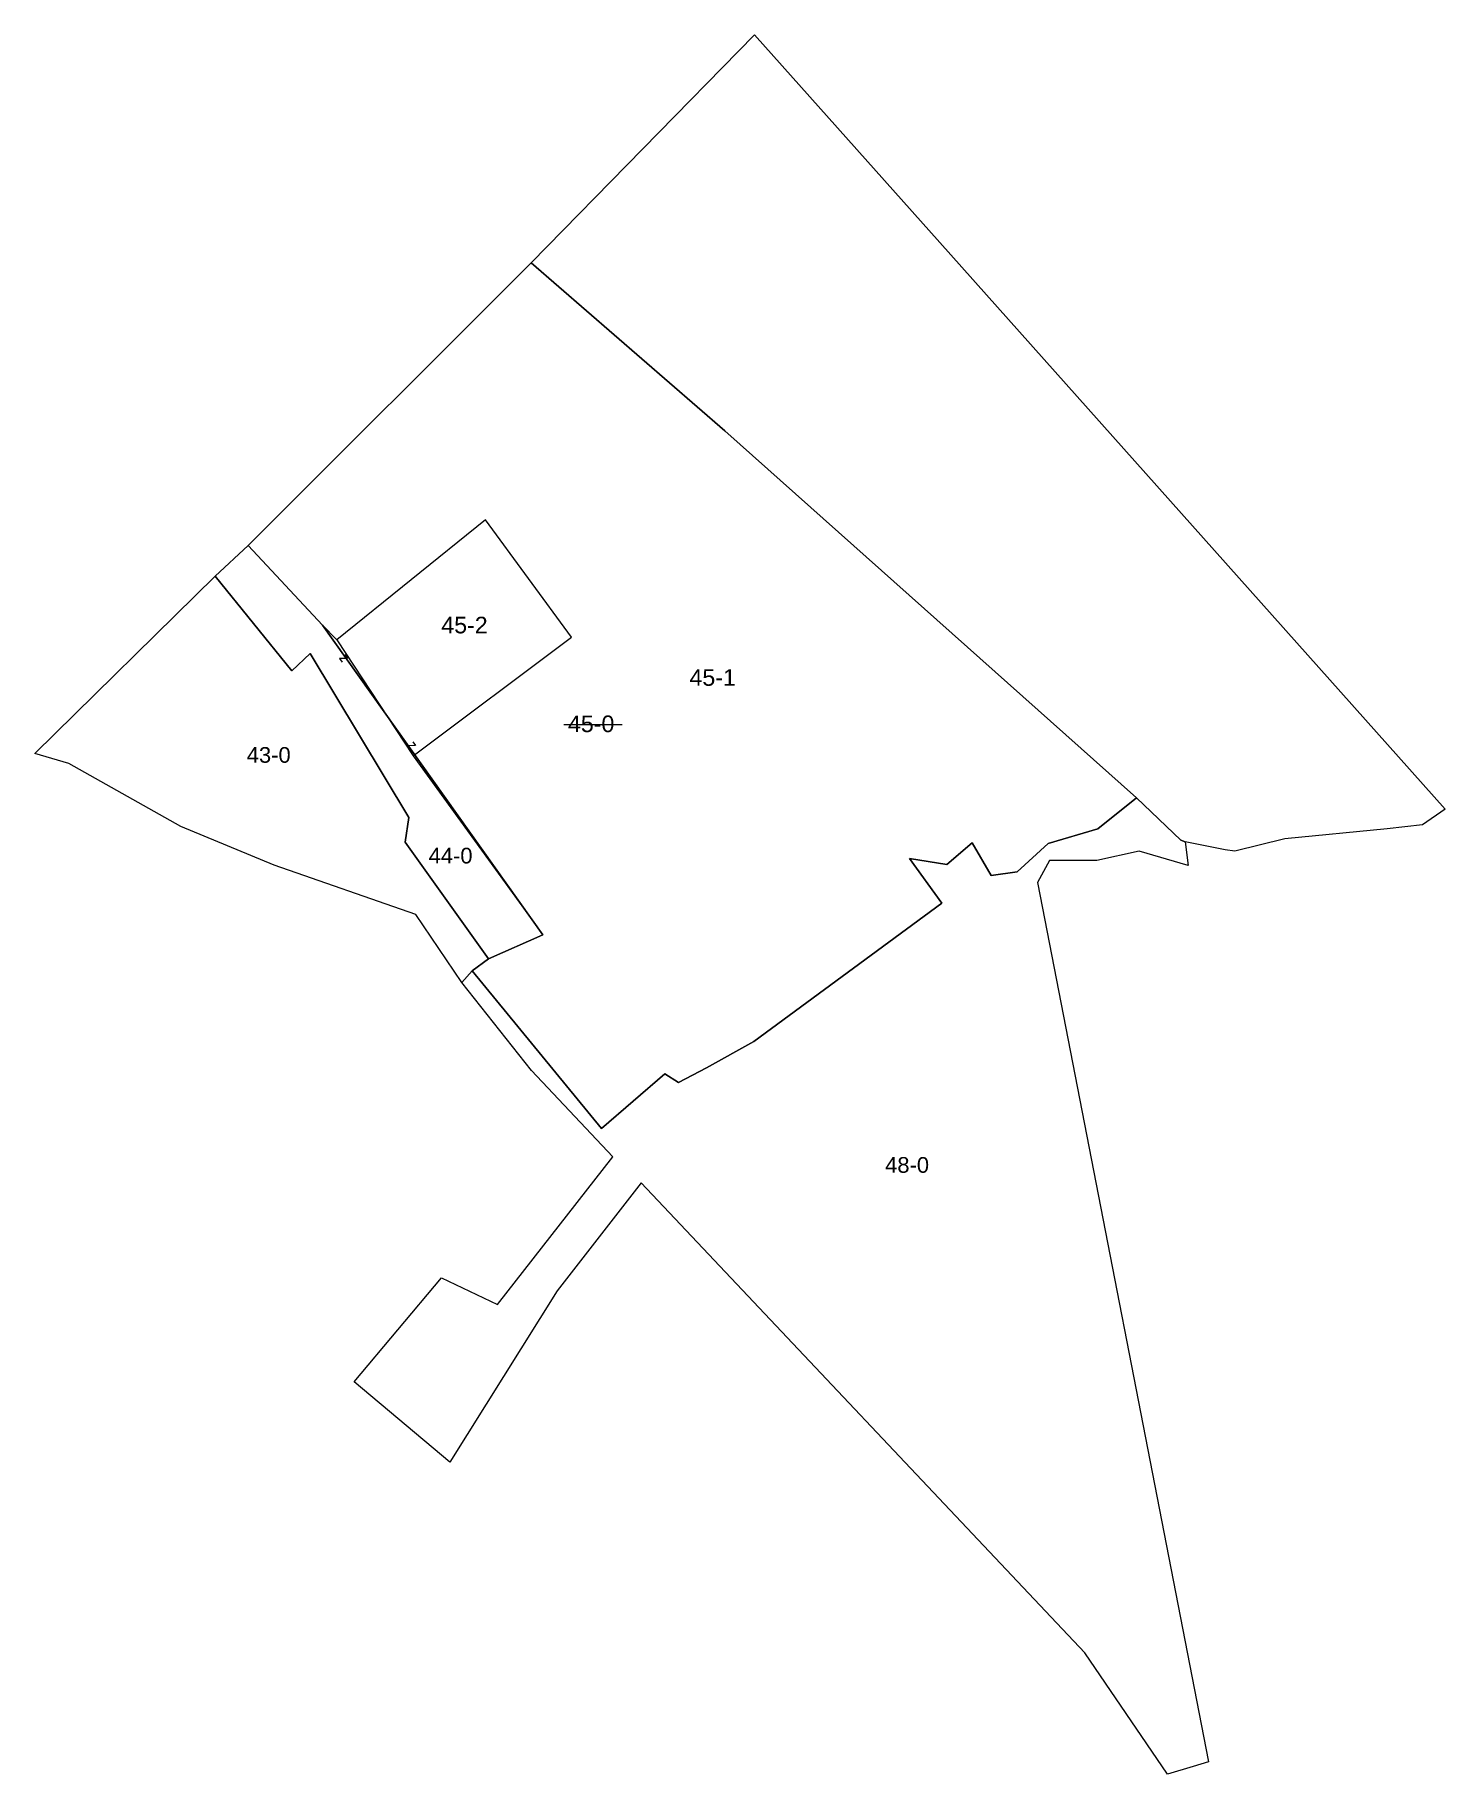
# Model space of a CAD drawing. Header units: metres. Extents: x 7512404 to 7512718, y 4695472 to 4695860.
import ezdxf

# ---------------------------------------------------------------- set-up
doc = ezdxf.new("R2010")
doc.units = ezdxf.units.M
doc.layers.add('Nr Parceles Baze', color=7, linetype='Continuous', lineweight=0)
doc.layers.add('Parcela Baze', color=7, linetype='Continuous', lineweight=0)
doc.layers.add('Nr. Parcel. Re', color=1, linetype='Continuous')
doc.layers.add('Parcele_re', color=1, linetype='Continuous')
doc.styles.get("Standard").update_dxf_attribs({"font": 'arial.ttf'})

msp = doc.modelspace()

# ---------------------------------------------------------------- linework, layer by layer
at = {"layer": 'Nr Parceles Baze', "color": 1, "lineweight": 9}
msp.add_line((7512521.98, 4695705.97), (7512534.98, 4695705.97), dxfattribs=at)
at = {"layer": 'Nr Parceles Baze', "color": 253, "lineweight": 9}
for points in [[(7512557.81, 4695771.42), (7512514.71, 4695808.83), (7512564.49, 4695859.64), (7512605.78, 4695813.36), (7512718.39, 4695687.11), (7512713.31, 4695683.58), (7512705.44, 4695682.67), (7512682.68, 4695680.5), (7512671.54, 4695677.74), (7512669.35, 4695678.02), (7512660.46, 4695679.78), (7512659.45, 4695680.2), (7512649.58, 4695689.62), (7512557.81, 4695771.42)], [(7512451.59, 4695745.82), (7512468.21, 4695728.09), (7512517.31, 4695659.11), (7512505.19, 4695653.75), (7512486.58, 4695679.7), (7512487.43, 4695685.21), (7512465.43, 4695721.75), (7512461.34, 4695717.94), (7512444.26, 4695738.98), (7512451.59, 4695745.82)], [(7512404.06, 4695699.46), (7512444.26, 4695738.98), (7512461.34, 4695717.94), (7512465.43, 4695721.75), (7512487.43, 4695685.21), (7512486.58, 4695679.7), (7512505.19, 4695653.75), (7512501.52, 4695651.07), (7512499.25, 4695648.47), (7512488.97, 4695663.64), (7512457.38, 4695674.63), (7512436.64, 4695683.25), (7512411.66, 4695697.26), (7512404.06, 4695699.46)], [(7512665.61, 4695474.76), (7512662.25, 4695473.78), (7512656.51, 4695472.03), (7512638.06, 4695499.1), (7512539.18, 4695603.8), (7512520.47, 4695579.71), (7512496.53, 4695541.58), (7512475.2, 4695559.45), (7512494.69, 4695582.61), (7512507.19, 4695576.68), (7512532.86, 4695609.59), (7512514.79, 4695628.86), (7512499.25, 4695648.47), (7512501.52, 4695651.07), (7512530.32, 4695615.92), (7512544.46, 4695628.12), (7512547.54, 4695626.17), (7512553.72, 4695629.42), (7512564.27, 4695635.27), (7512606.17, 4695666.12), (7512599.03, 4695676.12), (7512607.31, 4695674.75), (7512612.98, 4695679.59), (7512617.23, 4695672.3), (7512623.03, 4695673.09), (7512629.91, 4695679.46), (7512640.97, 4695682.71), (7512649.58, 4695689.62), (7512659.45, 4695680.2), (7512660.46, 4695679.78), (7512661.08, 4695674.49), (7512650.22, 4695677.74), (7512640.73, 4695675.61), (7512630.17, 4695675.61), (7512627.56, 4695670.71), (7512665.61, 4695474.76)]]:
    msp.add_lwpolyline(points, dxfattribs=at)
at = {"layer": 'Parcela Baze'}
msp.add_lwpolyline([(7512505.19, 4695653.75), (7512517.31, 4695659.11), (7512468.21, 4695728.09), (7512451.59, 4695745.82), (7512514.71, 4695808.83), (7512557.81, 4695771.42), (7512649.58, 4695689.62), (7512640.97, 4695682.71), (7512629.91, 4695679.46), (7512623.03, 4695673.09), (7512617.23, 4695672.3), (7512612.98, 4695679.59), (7512607.31, 4695674.75), (7512599.03, 4695676.12), (7512606.17, 4695666.12), (7512564.27, 4695635.27), (7512553.72, 4695629.42), (7512547.54, 4695626.17), (7512544.46, 4695628.12), (7512530.32, 4695615.92), (7512501.52, 4695651.07), (7512505.19, 4695653.75)], dxfattribs=at)
at = {"layer": 'Parcele_re', "linetype": 'Continuous', "lineweight": 9}
for p, q in [((7512471.38, 4695724.8), (7512468.21, 4695728.09)), ((7512488.42, 4695698.99), (7512517.31, 4695659.11))]:
    msp.add_line(p, q, dxfattribs=at)
msp.add_lwpolyline([(7512488.42, 4695698.99), (7512523.68, 4695725.43), (7512504.53, 4695751.53), (7512471.38, 4695724.8)], close=True, dxfattribs=at)
for points in [[(7512473.17, 4695721.51), (7512473.75, 4695720.69), (7512471.95, 4695720.64), (7512472.53, 4695719.82)], [(7512488.29, 4695702.09), (7512488.87, 4695701.27), (7512487.07, 4695701.22), (7512487.65, 4695700.4)]]:
    msp.add_lwpolyline(points, dxfattribs=at)

# ---------------------------------------------------------------- texts
at = {"layer": 'Nr Parceles Baze'}
msp.add_text('45-0', height=3.7, dxfattribs=at).set_placement((7512522.88, 4695704.25))
at = {"layer": 'Nr Parceles Baze', "color": 253, "lineweight": 9}
for s, p in [('43-0', (7512451.3, 4695697.42)), ('44-0', (7512491.83, 4695674.98)), ('48-0', (7512593.57, 4695606.05))]:
    msp.add_text(s, height=3.5, dxfattribs=at).set_placement(p)
at = {"layer": 'Nr. Parcel. Re', "lineweight": 9}
for s, p in [('45-2', (7512494.65, 4695726.26)), ('45-1', (7512549.96, 4695714.57))]:
    msp.add_text(s, height=3.7, dxfattribs=at).set_placement(p)

doc.saveas('drawing.dxf')
